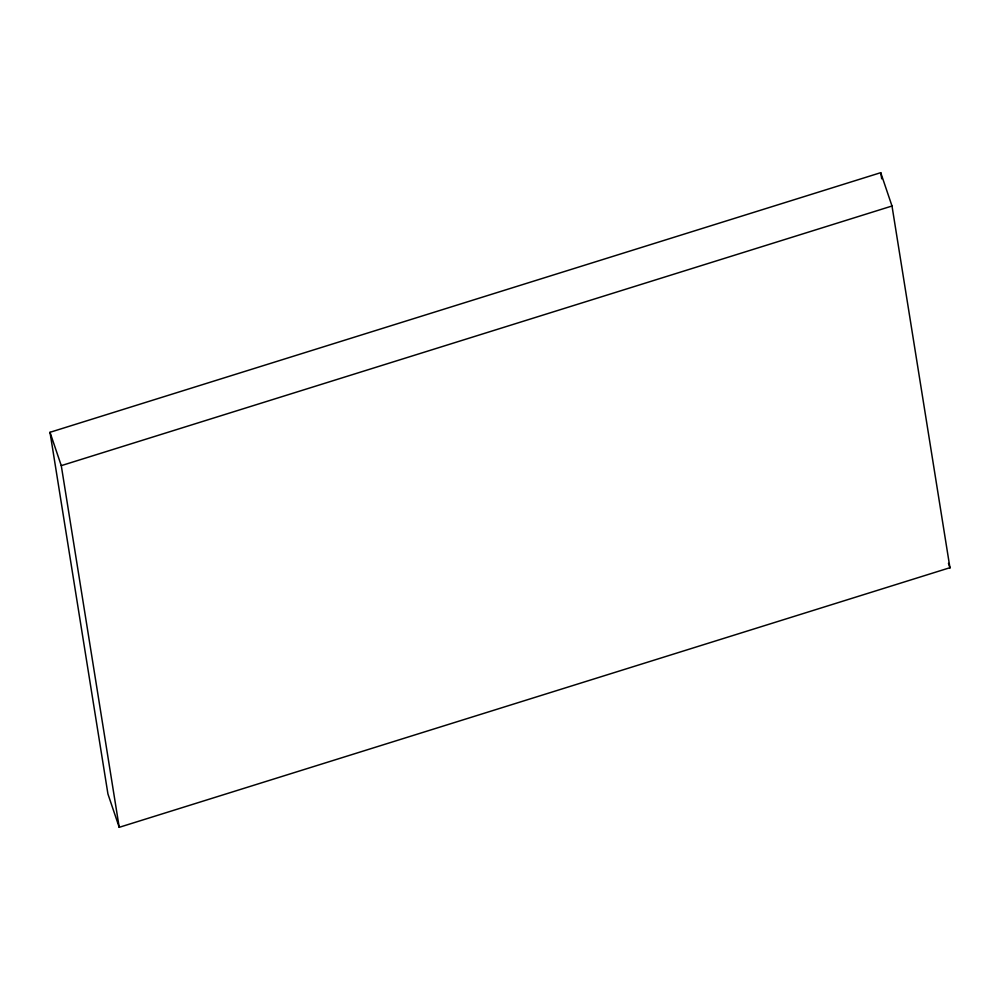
<?xml version="1.0" encoding="UTF-8"?>
<svg xmlns="http://www.w3.org/2000/svg" width="1000" height="1000" viewBox="0 0 1000 1000"><rect width="100%" height="100%" fill="white"/><g stroke="black" fill="none" stroke-linecap="round" stroke-linejoin="round"><path stroke-width="1.5" d="M948.462 563.35L949.938 567.7L119.213 827.325L107.938 793.988L50 432.3L880.725 172.675L892 206.012L950 568.1M119.213 827.325L61.275 465.637L892 206.012M50 432.3L61.275 465.637M880.725 172.675L881.712 178.837"/></g></svg>
